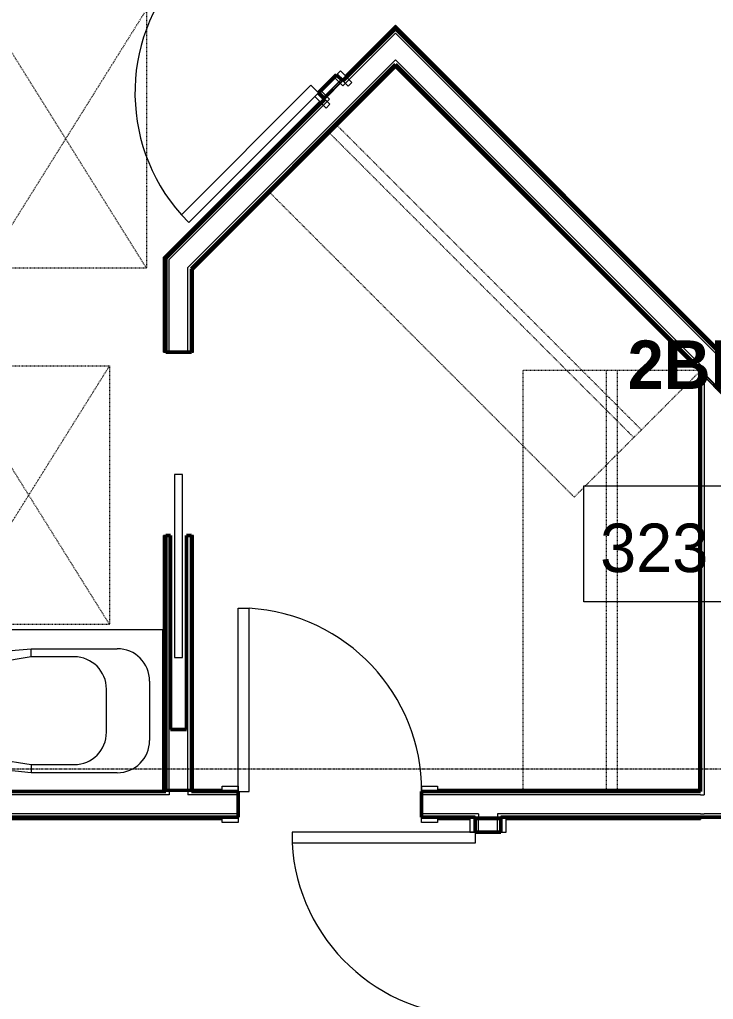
# Model space of a CAD drawing. Header units: inches. Extents: x -4235 to -464, y 9767 to 12347.
# Drawn here: x -2478.7 to -2349.9, y 10124.4 to 10306.2 of the extents above; entities that cross this region are included whole.
import ezdxf

# ---------------------------------------------------------------- set-up
doc = ezdxf.new("R2010")
doc.units = ezdxf.units.IN
doc.header["$MEASUREMENT"] = 0
doc.linetypes.add('Dash', pattern=[0.25, 0.125, -0.125])
doc.linetypes.add('Grid Line 1_2_', pattern=[0.875, 0.5, -0.125, 0.125, -0.125])
for name, color, linetype, lineweight in [('0-1', 170, 'Continuous', 5), ('0-2', 10, 'Continuous', 9), ('A-AREA-IDEN', 2, 'Continuous', 9), ('A-DOOR-1', 7, 'Continuous', 9), ('A-DOOR-2', 130, 'Continuous', 20), ('A-DOOR-FRAM-1', 130, 'Continuous', 20), ('A-GENM-HDLN-1', 7, 'Dash', 9), ('A-WALL-1', 250, 'Continuous', 50), ('A-WALL-2', 50, 'Continuous', 13), ('A-WALL-3', 10, 'Continuous', 9), ('A-WALL-4', 254, 'Continuous', 9), ('A-WALL-5', 7, 'Continuous', 9), ('P-SANR-FIXT-1', 7, 'Continuous', 9), ('P-SANR-FIXT-2', 254, 'Continuous', 9), ('P-SANR-FIXT-3', 10, 'Continuous', 9), ('Q-CASE-HDLN-1', 7, 'Dash', 9), ('S-GRID-1', 1, 'Grid Line 1_2_', 9)]:
    doc.layers.add(name, color=color, linetype=linetype, lineweight=lineweight)
doc.styles.add('Century Gothic', font='ufonts.com_century-gothic.ttf', dxfattribs={"height": 9})
doc.styles.add('Century Gothic_B', font='GOTHICB.TTF', dxfattribs={"height": 9})

# ---------------------------------------------------------------- blocks, each defined once
blk = doc.blocks.new('Basic Wall _ INT - W4BØF - _5_8 GYP - 2X4 WOOD_BATT_ - 5_8 GYP_ - ___-2686697-BACKGROUND - 3RD FLOOR')
at = {"layer": 'A-WALL-3'}
for p, q in [((-2408.95, 10297.83), (-2408.95, 10297.87)), ((-2408.95, 10297.58), (-2408.95, 10297.67)), ((-2408.95, 10297.37), (-2408.95, 10297.58)), ((-2408.95, 10297.28), (-2408.95, 10297.37)), ((-2446.82, 10259.99), (-2446.8, 10259.98)), ((-2446.68, 10259.93), (-2446.62, 10259.91)), ((-2446.62, 10259.91), (-2446.47, 10259.85)), ((-2446.47, 10259.85), (-2446.41, 10259.82))]:
    blk.add_line(p, q, dxfattribs=at)
at = {"layer": 'A-WALL-4'}
for p, q in [((-2408.95, 10297.87), (-2446.82, 10259.99)), ((-2446.47, 10259.85), (-2408.95, 10297.37))]:
    blk.add_line(p, q, dxfattribs=at)
at = {"layer": 'A-WALL-5'}
for p, q in [((-2446.7, 10259.94), (-2408.95, 10297.69)), ((-2446.41, 10259.82), (-2408.95, 10297.28))]:
    blk.add_line(p, q, dxfattribs=at)
at = {"layer": 'A-WALL-5', "flags": 128}
for points in [[(-2408.95, 10297.81), (-2408.95, 10297.78), (-2408.95, 10297.75), (-2408.95, 10297.72), (-2408.95, 10297.71), (-2408.95, 10297.69), (-2408.95, 10297.69)], [(-2408.95, 10297.69), (-2408.95, 10297.66), (-2408.95, 10297.58), (-2408.95, 10297.45), (-2408.95, 10297.28)], [(-2446.7, 10259.94), (-2446.7, 10259.94), (-2446.71, 10259.94), (-2446.72, 10259.95), (-2446.74, 10259.96), (-2446.76, 10259.96), (-2446.78, 10259.97)], [(-2446.41, 10259.82), (-2446.53, 10259.87), (-2446.62, 10259.91), (-2446.68, 10259.93), (-2446.7, 10259.94)]]:
    blk.add_lwpolyline(points, dxfattribs=at)
blk = doc.blocks.new('Basic Wall _ INT - W4BØF - _5_8 GYP - 2X4 WOOD_BATT_ - 5_8 GYP_ - ___-2686698-BACKGROUND - 3RD FLOOR')
at = {"layer": 'A-WALL-3'}
for p, q in [((-2408.95, 10305.08), (-2408.95, 10305.17)), ((-2408.95, 10304.88), (-2408.95, 10305.08)), ((-2408.95, 10304.78), (-2408.95, 10304.87)), ((-2408.95, 10304.59), (-2408.95, 10304.62)), ((-2422.31, 10291.72), (-2418.95, 10295.07)), ((-2418.71, 10294.83), (-2422.07, 10291.47)), ((-2451.99, 10262.13), (-2451.92, 10262.1)), ((-2451.92, 10262.1), (-2451.78, 10262.04)), ((-2451.78, 10262.04), (-2451.71, 10262.02)), ((-2451.6, 10261.97), (-2451.57, 10261.96))]:
    blk.add_line(p, q, dxfattribs=at)
at = {"layer": 'A-WALL-4'}
for p, q in [((-2418.25, 10295.78), (-2408.95, 10305.08)), ((-2408.95, 10304.59), (-2418, 10295.53)), ((-2422.36, 10291.76), (-2419, 10295.12)), ((-2418.83, 10294.88), (-2422.12, 10291.59)), ((-2451.92, 10262.1), (-2423.02, 10291.01)), ((-2422.77, 10290.76), (-2451.57, 10261.96))]:
    blk.add_line(p, q, dxfattribs=at)
at = {"layer": 'A-WALL-5'}
for p, q in [((-2418.29, 10295.83), (-2408.95, 10305.17)), ((-2408.95, 10304.76), (-2418.09, 10295.62)), ((-2451.99, 10262.13), (-2423.06, 10291.05)), ((-2422.86, 10290.85), (-2451.7, 10262.01))]:
    blk.add_line(p, q, dxfattribs=at)
at = {"layer": 'A-WALL-5', "flags": 128}
for points in [[(-2408.95, 10305.17), (-2408.95, 10305), (-2408.95, 10304.87), (-2408.95, 10304.79), (-2408.95, 10304.76)], [(-2408.95, 10304.76), (-2408.95, 10304.76), (-2408.95, 10304.75), (-2408.95, 10304.73), (-2408.95, 10304.7), (-2408.95, 10304.68), (-2408.95, 10304.65)], [(-2451.7, 10262.01), (-2451.72, 10262.02), (-2451.78, 10262.04), (-2451.87, 10262.08), (-2451.99, 10262.13)], [(-2451.62, 10261.98), (-2451.64, 10261.99), (-2451.66, 10261.99), (-2451.67, 10262), (-2451.69, 10262.01), (-2451.7, 10262.01), (-2451.7, 10262.01)]]:
    blk.add_lwpolyline(points, dxfattribs=at)
blk = doc.blocks.new('Basic Wall _ INT - W4BØF - _5_8 GYP - 2X4 WOOD_BATT_ - 5_8 GYP_ - ___-2686699-BACKGROUND - 3RD FLOOR')
at = {"layer": 'A-WALL-3'}
for p, q in [((-2451.92, 10262.1), (-2451.99, 10262.13)), ((-2451.78, 10262.04), (-2451.92, 10262.1)), ((-2451.71, 10262.02), (-2451.78, 10262.04)), ((-2451.57, 10261.96), (-2451.6, 10261.97))]:
    blk.add_line(p, q, dxfattribs=at)
at = {"layer": 'A-WALL-4'}
for p, q in [((-2451.92, 10244.52), (-2451.92, 10262.1)), ((-2451.57, 10261.96), (-2451.57, 10244.52)), ((-2451.99, 10244.52), (-2451.92, 10244.52)), ((-2451.92, 10244.52), (-2451.78, 10244.52)), ((-2451.78, 10244.52), (-2451.71, 10244.52)), ((-2451.6, 10244.52), (-2451.57, 10244.52)), ((-2451.92, 10210.52), (-2451.99, 10210.52)), ((-2451.78, 10210.52), (-2451.92, 10210.52)), ((-2451.92, 10193), (-2451.92, 10210.52)), ((-2451.71, 10210.52), (-2451.78, 10210.52)), ((-2451.57, 10210.52), (-2451.6, 10210.52)), ((-2451.57, 10210.52), (-2451.57, 10193))]:
    blk.add_line(p, q, dxfattribs=at)
at = {"layer": 'A-WALL-5'}
for p, q in [((-2451.99, 10244.52), (-2451.99, 10262.13)), ((-2451.7, 10262.01), (-2451.7, 10244.52)), ((-2451.7, 10244.52), (-2451.99, 10244.52)), ((-2451.62, 10244.52), (-2451.7, 10244.52)), ((-2451.57, 10244.52), (-2451.62, 10244.52)), ((-2451.99, 10210.52), (-2451.7, 10210.52)), ((-2451.99, 10193), (-2451.99, 10210.52)), ((-2451.7, 10210.52), (-2451.7, 10193)), ((-2451.7, 10210.52), (-2451.62, 10210.52)), ((-2451.62, 10210.52), (-2451.57, 10210.52))]:
    blk.add_line(p, q, dxfattribs=at)
at = {"layer": 'A-WALL-5', "flags": 128}
for points in [[(-2451.99, 10262.13), (-2451.87, 10262.08), (-2451.78, 10262.04), (-2451.72, 10262.02), (-2451.7, 10262.01)], [(-2451.7, 10262.01), (-2451.7, 10262.01), (-2451.69, 10262.01), (-2451.67, 10262), (-2451.66, 10261.99), (-2451.64, 10261.99), (-2451.62, 10261.98)]]:
    blk.add_lwpolyline(points, dxfattribs=at)
blk = doc.blocks.new('Basic Wall _ INT - W4BØF - _5_8 GYP - 2X4 WOOD_BATT_ - 5_8 GYP_ - ___-2686700-BACKGROUND - 3RD FLOOR')
at = {"layer": 'A-WALL-3'}
for p, q in [((-2446.8, 10259.98), (-2446.82, 10259.99)), ((-2446.62, 10259.91), (-2446.68, 10259.93)), ((-2446.47, 10259.85), (-2446.62, 10259.91)), ((-2446.41, 10259.82), (-2446.47, 10259.85)), ((-2446.82, 10163), (-2446.8, 10163)), ((-2446.72, 10163), (-2446.76, 10163)), ((-2446.7, 10163), (-2446.72, 10163)), ((-2446.62, 10163), (-2446.7, 10163)), ((-2446.7, 10163), (-2446.7, 10163)), ((-2446.68, 10163), (-2446.62, 10163)), ((-2446.62, 10163), (-2446.47, 10163)), ((-2446.41, 10163), (-2446.62, 10163)), ((-2446.47, 10163.31), (-2446.47, 10163.42)), ((-2446.47, 10163.22), (-2446.47, 10163.3)), ((-2446.47, 10163.16), (-2446.47, 10163.21)), ((-2446.47, 10163), (-2446.41, 10163))]:
    blk.add_line(p, q, dxfattribs=at)
at = {"layer": 'A-WALL-4'}
for p, q in [((-2446.82, 10259.99), (-2446.82, 10244.52)), ((-2446.47, 10244.52), (-2446.47, 10259.85)), ((-2446.82, 10244.52), (-2446.8, 10244.52)), ((-2446.68, 10244.52), (-2446.62, 10244.52)), ((-2446.62, 10244.52), (-2446.47, 10244.52)), ((-2446.47, 10244.52), (-2446.41, 10244.52)), ((-2446.8, 10210.52), (-2446.82, 10210.52)), ((-2446.82, 10210.52), (-2446.82, 10163)), ((-2446.62, 10210.52), (-2446.68, 10210.52)), ((-2446.47, 10210.52), (-2446.62, 10210.52)), ((-2446.41, 10210.52), (-2446.47, 10210.52)), ((-2446.47, 10163.42), (-2446.47, 10210.52)), ((-2446.78, 10163), (-2446.82, 10163)), ((-2446.76, 10163), (-2446.78, 10163)), ((-2446.41, 10163.31), (-2446.41, 10163.42)), ((-2446.41, 10163.22), (-2446.41, 10163.3)), ((-2446.41, 10163.16), (-2446.41, 10163.21))]:
    blk.add_line(p, q, dxfattribs=at)
at = {"layer": 'A-WALL-5'}
for p, q in [((-2446.7, 10244.52), (-2446.7, 10259.94)), ((-2446.41, 10244.52), (-2446.41, 10259.82)), ((-2446.78, 10244.52), (-2446.82, 10244.52)), ((-2446.7, 10244.52), (-2446.78, 10244.52)), ((-2446.41, 10244.52), (-2446.7, 10244.52)), ((-2446.82, 10210.52), (-2446.78, 10210.52)), ((-2446.78, 10210.52), (-2446.7, 10210.52)), ((-2446.7, 10163), (-2446.7, 10210.52)), ((-2446.7, 10210.52), (-2446.41, 10210.52)), ((-2446.41, 10163.42), (-2446.41, 10210.52))]:
    blk.add_line(p, q, dxfattribs=at)
at = {"layer": 'A-WALL-5', "flags": 128}
for points in [[(-2446.78, 10259.97), (-2446.76, 10259.96), (-2446.74, 10259.96), (-2446.72, 10259.95), (-2446.71, 10259.94), (-2446.7, 10259.94), (-2446.7, 10259.94)], [(-2446.7, 10259.94), (-2446.68, 10259.93), (-2446.62, 10259.91), (-2446.53, 10259.87), (-2446.41, 10259.82)]]:
    blk.add_lwpolyline(points, dxfattribs=at)
blk = doc.blocks.new('POCKET - FLUSH - 2-10 x 6-8-2882529-BACKGROUND - 3RD FLOOR')
at = {"layer": 'A-DOOR-2'}
for p, q in [((-39.67, 0.75), (-39.67, -0.75)), ((-5.67, 0.75), (-39.67, 0.75)), ((-5.67, -0.75), (-5.67, 0.75)), ((-39.67, -0.75), (-5.67, -0.75))]:
    blk.add_line(p, q, dxfattribs=at)
blk = doc.blocks.new('ADA Clearances - 30_x48_-1721104-BACKGROUND - 3RD FLOOR')
at = {"layer": 'A-GENM-HDLN-1'}
for p, q in [((15, 24), (-15, -24)), ((-15, 24), (15, -24)), ((-15, -24), (-15, 24)), ((-15, 24), (15, 24)), ((15, 24), (15, -24)), ((15, -24), (-15, -24))]:
    blk.add_line(p, q, dxfattribs=at)
blk = doc.blocks.new('Basic Wall _ INT - W4BØF - _5_8 GYP - 2X4 WOOD_BATT_ - 5_8 GYP_ - ___-2686701-BACKGROUND - 3RD FLOOR')
at = {"layer": 'A-WALL-3'}
for p, q in [((-2408.95, 10297.87), (-2408.95, 10297.83)), ((-2408.95, 10297.67), (-2408.95, 10297.58)), ((-2408.95, 10297.58), (-2408.95, 10297.37)), ((-2408.95, 10297.37), (-2408.95, 10297.28)), ((-2352.59, 10241.02), (-2352.71, 10241.14)), ((-2352.5, 10240.92), (-2352.59, 10241.02)), ((-2352.44, 10240.87), (-2352.5, 10240.92)), ((-2352.3, 10241.22), (-2347.55, 10236.47)), ((-2351.68, 10240.1), (-2352.3, 10240.72)), ((-2348.17, 10236.6), (-2351.65, 10240.07)), ((-2347.55, 10235.97), (-2348.17, 10236.59)), ((-2347.35, 10235.77), (-2347.4, 10235.83)), ((-2347.25, 10235.68), (-2347.35, 10235.77)), ((-2347.14, 10235.56), (-2347.25, 10235.68)), ((-2334.97, 10223.89), (-2332.85, 10221.77))]:
    blk.add_line(p, q, dxfattribs=at)
at = {"layer": 'A-WALL-4'}
for p, q in [((-2408.95, 10297.87), (-2352.3, 10241.22)), ((-2352.71, 10241.14), (-2408.95, 10297.37)), ((-2352.59, 10240.93), (-2352.71, 10241.05)), ((-2352.5, 10240.84), (-2352.59, 10240.93)), ((-2352.44, 10240.78), (-2352.5, 10240.84)), ((-2352.3, 10241.04), (-2351.68, 10240.42)), ((-2351.68, 10240.01), (-2352.3, 10240.63)), ((-2351.67, 10240.41), (-2348.17, 10236.92)), ((-2348.17, 10236.51), (-2351.64, 10239.98)), ((-2348.17, 10236.92), (-2347.55, 10236.29)), ((-2347.55, 10235.88), (-2348.17, 10236.5)), ((-2347.55, 10236.47), (-2334.97, 10223.89)), ((-2347.35, 10235.68), (-2347.4, 10235.74)), ((-2347.25, 10235.59), (-2347.35, 10235.68)), ((-2347.14, 10235.47), (-2347.25, 10235.59)), ((-2335.21, 10223.64), (-2347.14, 10235.56))]:
    blk.add_line(p, q, dxfattribs=at)
at = {"layer": 'A-WALL-5'}
for p, q in [((-2408.95, 10297.69), (-2352.3, 10241.04)), ((-2352.71, 10241.05), (-2408.95, 10297.28)), ((-2347.55, 10236.29), (-2335.05, 10223.8)), ((-2335.26, 10223.59), (-2347.14, 10235.47))]:
    blk.add_line(p, q, dxfattribs=at)
at = {"layer": 'A-WALL-5', "flags": 128}
for points in [[(-2408.95, 10297.69), (-2408.95, 10297.69), (-2408.95, 10297.71), (-2408.95, 10297.72), (-2408.95, 10297.75), (-2408.95, 10297.78), (-2408.95, 10297.81)], [(-2408.95, 10297.28), (-2408.95, 10297.45), (-2408.95, 10297.58), (-2408.95, 10297.66), (-2408.95, 10297.69)]]:
    blk.add_lwpolyline(points, dxfattribs=at)
blk = doc.blocks.new('Basic Wall _ INT - W4BØF - _5_8 GYP - 2X4 WOOD_BATT_ - 5_8 GYP_ - ___-2686702-BACKGROUND - 3RD FLOOR')
at = {"layer": 'A-WALL-3'}
for p, q in [((-2408.95, 10305.17), (-2408.95, 10305.08)), ((-2408.95, 10305.08), (-2408.95, 10304.88)), ((-2408.95, 10304.87), (-2408.95, 10304.78)), ((-2408.95, 10304.62), (-2408.95, 10304.59)), ((-2331.61, 10227.25), (-2329.49, 10225.12)), ((-2295.55, 10191.18), (-2293.42, 10189.06)), ((-2292.32, 10187.96), (-2292.3, 10187.97)), ((-2292.18, 10188.02), (-2292.12, 10188.05)), ((-2292.12, 10188.05), (-2291.97, 10188.11)), ((-2291.97, 10188.11), (-2291.91, 10188.13))]:
    blk.add_line(p, q, dxfattribs=at)
at = {"layer": 'A-WALL-4'}
for p, q in [((-2331.36, 10227.49), (-2408.95, 10305.08)), ((-2408.95, 10304.59), (-2331.61, 10227.25)), ((-2293.42, 10189.06), (-2292.32, 10187.96)), ((-2291.97, 10188.11), (-2293.18, 10189.31))]:
    blk.add_line(p, q, dxfattribs=at)
at = {"layer": 'A-WALL-5'}
for p, q in [((-2331.32, 10227.54), (-2408.95, 10305.17)), ((-2331.52, 10227.33), (-2408.95, 10304.76)), ((-2292.2, 10188.01), (-2293.34, 10189.15)), ((-2291.91, 10188.13), (-2293.13, 10189.35))]:
    blk.add_line(p, q, dxfattribs=at)
at = {"layer": 'A-WALL-5', "flags": 128}
for points in [[(-2408.95, 10304.76), (-2408.95, 10304.79), (-2408.95, 10304.87), (-2408.95, 10305), (-2408.95, 10305.17)], [(-2408.95, 10304.65), (-2408.95, 10304.68), (-2408.95, 10304.7), (-2408.95, 10304.73), (-2408.95, 10304.75), (-2408.95, 10304.76), (-2408.95, 10304.76)], [(-2292.2, 10188.01), (-2292.2, 10188.01), (-2292.21, 10188.01), (-2292.22, 10188), (-2292.24, 10188), (-2292.26, 10187.99), (-2292.28, 10187.98)], [(-2291.91, 10188.13), (-2292.03, 10188.08), (-2292.12, 10188.05), (-2292.18, 10188.02), (-2292.2, 10188.01)]]:
    blk.add_lwpolyline(points, dxfattribs=at)
blk = doc.blocks.new('OD_CW_Closet - OD_CW_Closet-2068594-BACKGROUND - 3RD FLOOR')
at = {"layer": 'Q-CASE-HDLN-1'}
for p, q in [((80.94, 24), (0.74, 24)), ((0.74, 24), (0.74, -9.27)), ((80.94, -9.27), (80.94, 24)), ((0.74, 8.37), (80.94, 8.37)), ((0.74, 6.37), (80.94, 6.37)), ((0.74, -9.27), (80.94, -9.27))]:
    blk.add_line(p, q, dxfattribs=at)
blk = doc.blocks.new('OD_CW_Closet - OD_CW_Closet-3115502-BACKGROUND - 3RD FLOOR')
at = {"layer": 'Q-CASE-HDLN-1'}
for p, q in [((78.86, 24), (0.74, 24)), ((0.74, 24), (0.74, -9)), ((78.86, -9), (78.86, 24)), ((0.74, 8.5), (78.86, 8.5)), ((0.74, 6.5), (78.86, 6.5)), ((0.74, -9), (78.86, -9))]:
    blk.add_line(p, q, dxfattribs=at)
blk = doc.blocks.new('Basic Wall _ INT - W4BØF - _5_8 GYP - 2X4 WOOD_BATT_ - 5_8 GYP_ - ___-2686703-BACKGROUND - 3RD FLOOR')
at = {"layer": 'A-WALL-3'}
for p, q in [((-2352.65, 10241.22), (-2352.71, 10241.22)), ((-2352.65, 10241.22), (-2352.65, 10241.15)), ((-2352.65, 10241.11), (-2352.65, 10240.99)), ((-2352.52, 10241.22), (-2352.58, 10241.22)), ((-2352.3, 10241.22), (-2352.32, 10241.22)), ((-2352.71, 10163.42), (-2352.65, 10163.36)), ((-2352.65, 10163.36), (-2352.5, 10163.21)), ((-2352.5, 10163.21), (-2352.44, 10163.15)), ((-2352.32, 10163.03), (-2352.3, 10163))]:
    blk.add_line(p, q, dxfattribs=at)
at = {"layer": 'A-WALL-4'}
for p, q in [((-2352.71, 10241.22), (-2352.62, 10241.22)), ((-2352.71, 10241.17), (-2352.71, 10241.05)), ((-2352.65, 10240.99), (-2352.65, 10163.36)), ((-2352.58, 10241.22), (-2352.52, 10241.22)), ((-2352.44, 10241.22), (-2352.42, 10241.22)), ((-2352.42, 10241.22), (-2352.41, 10241.22)), ((-2352.41, 10241.22), (-2352.36, 10241.22)), ((-2352.3, 10163), (-2352.3, 10241.22))]:
    blk.add_line(p, q, dxfattribs=at)
at = {"layer": 'A-WALL-5'}
for p, q in [((-2352.71, 10241.05), (-2352.71, 10163.42)), ((-2352.42, 10241.22), (-2352.42, 10163.13)), ((-2352.36, 10241.22), (-2352.34, 10241.22)), ((-2352.34, 10241.22), (-2352.3, 10241.22)), ((-2352.3, 10163), (-2352.34, 10163.05))]:
    blk.add_line(p, q, dxfattribs=at)
at = {"layer": 'A-WALL-5', "flags": 128}
for points in [[(-2352.42, 10163.13), (-2352.44, 10163.15), (-2352.5, 10163.21), (-2352.59, 10163.3), (-2352.71, 10163.42)], [(-2352.34, 10163.05), (-2352.36, 10163.07), (-2352.38, 10163.09), (-2352.4, 10163.11), (-2352.41, 10163.12), (-2352.42, 10163.13), (-2352.42, 10163.13)]]:
    blk.add_lwpolyline(points, dxfattribs=at)
blk = doc.blocks.new('SWING - SINGLE - FLUSH - 2-10 x 6-8 - PRIVACY-3199405-BACKGROUND - 3RD FLOOR')
at = {"layer": 'A-DOOR-1'}
blk.add_arc((17, -2.37), 34.07, 180, 266.6343, dxfattribs=at)
at = {"layer": 'A-DOOR-2'}
for p, q in [((15, -2.37), (15, -36.38)), ((17, -2.37), (15, -2.37)), ((17, -2.37), (17, -36.38)), ((17, -36.38), (15, -36.38))]:
    blk.add_line(p, q, dxfattribs=at)
at = {"layer": 'A-DOOR-FRAM-1'}
for p, q in [((-20, 2.38), (-20, 3.38)), ((-20, 3.38), (-17, 3.38)), ((-17, 2.38), (-20, 2.38)), ((-17, 3.38), (-17, 2.38)), ((17, 2.38), (17, 3.38)), ((17, 3.38), (20, 3.38)), ((20, 2.38), (17, 2.38)), ((20, 3.38), (20, 2.38)), ((-20, -2.37), (-17, -2.37)), ((-20, -3.37), (-20, -2.37)), ((-17, -3.37), (-20, -3.37)), ((-17, -2.37), (-17, -3.37)), ((17, -2.37), (20, -2.37)), ((17, -3.37), (17, -2.37)), ((20, -3.37), (17, -3.37)), ((20, -2.37), (20, -3.37))]:
    blk.add_line(p, q, dxfattribs=at)
blk = doc.blocks.new('SWING - SINGLE - FLUSH - 2-8 x 6-8 - PASSAGE-3199418-BACKGROUND - 3RD FLOOR')
at = {"layer": 'A-DOOR-1'}
blk.add_arc((16, -2.37), 32.07, 180, 266.4241, dxfattribs=at)
at = {"layer": 'A-DOOR-2'}
for p, q in [((14, -2.37), (14, -34.38)), ((16, -2.37), (14, -2.37)), ((16, -2.37), (16, -34.38)), ((16, -34.38), (14, -34.38))]:
    blk.add_line(p, q, dxfattribs=at)
at = {"layer": 'A-DOOR-FRAM-1'}
for p, q in [((-19, 2.38), (-19, 3.38)), ((-19, 3.38), (-16, 3.38)), ((-16, 2.38), (-19, 2.38)), ((-16, 3.38), (-16, 2.38)), ((16, 2.38), (16, 3.38)), ((16, 3.38), (19, 3.38)), ((19, 2.38), (16, 2.38)), ((19, 3.38), (19, 2.38)), ((-19, -2.37), (-16, -2.37)), ((-19, -3.37), (-19, -2.37)), ((-16, -3.37), (-19, -3.37)), ((-16, -2.37), (-16, -3.37)), ((16, -2.37), (19, -2.37)), ((16, -3.37), (16, -2.37)), ((19, -3.37), (16, -3.37)), ((19, -2.37), (19, -3.37))]:
    blk.add_line(p, q, dxfattribs=at)
blk = doc.blocks.new('SWING - SINGLE - FLUSH - 2-10 x 6-8 - PRIVACY-3199407-BACKGROUND - 3RD FLOOR')
at = {"layer": 'A-DOOR-1'}
blk.add_arc((17, 2.37), 34.07, 93.3657, 180, dxfattribs=at)
at = {"layer": 'A-DOOR-2'}
for p, q in [((15, 2.37), (15, 36.38)), ((17, 36.38), (15, 36.38)), ((17, 2.37), (17, 36.38)), ((17, 2.37), (15, 2.37))]:
    blk.add_line(p, q, dxfattribs=at)
at = {"layer": 'A-DOOR-FRAM-1'}
for p, q in [((-17, 3.37), (-20, 3.37)), ((-20, 3.37), (-20, 2.37)), ((-20, 2.37), (-17, 2.37)), ((-17, 2.37), (-17, 3.37)), ((20, 3.37), (17, 3.37)), ((17, 3.37), (17, 2.37)), ((17, 2.37), (20, 2.37)), ((20, 2.37), (20, 3.37)), ((-17, -2.38), (-20, -2.38)), ((-20, -2.38), (-20, -3.38)), ((-20, -3.38), (-17, -3.38)), ((-17, -3.38), (-17, -2.38)), ((20, -2.38), (17, -2.38)), ((17, -2.38), (17, -3.38)), ((17, -3.38), (20, -3.38)), ((20, -3.38), (20, -2.38))]:
    blk.add_line(p, q, dxfattribs=at)
blk = doc.blocks.new('Basic Wall _ INT - W4BØF - _5_8 GYP - 2X4 WOOD_BATT_ - 5_8 GYP_ - ___-2694693-BACKGROUND - 3RD FLOOR')
at = {"layer": 'A-WALL-3'}
for p, q in [((-2508.87, 10158.25), (-2508.87, 10158.23)), ((-2508.87, 10158.11), (-2508.87, 10158.05)), ((-2508.87, 10158.05), (-2508.87, 10157.9)), ((-2508.87, 10157.9), (-2508.87, 10157.84)), ((-2438.12, 10158.25), (-2441.12, 10158.25)), ((-2401.12, 10158.25), (-2404.12, 10158.25)), ((-2389.37, 10158.25), (-2394.12, 10158.25)), ((-2394.12, 10157.9), (-2393.1, 10157.9)), ((-2393.06, 10157.9), (-2389.37, 10157.9))]:
    blk.add_line(p, q, dxfattribs=at)
at = {"layer": 'A-WALL-4'}
for p, q in [((-2441.12, 10158.25), (-2508.87, 10158.25)), ((-2508.87, 10157.9), (-2441.12, 10157.9)), ((-2395.12, 10158.25), (-2401.12, 10158.25)), ((-2401.12, 10157.9), (-2395.12, 10157.9)), ((-2394.12, 10157.84), (-2389.37, 10157.84)), ((-2394.1, 10158.13), (-2389.4, 10158.13)), ((-2352.3, 10158.25), (-2388.37, 10158.25)), ((-2388.37, 10157.9), (-2352.3, 10157.9)), ((-2352.3, 10158.23), (-2352.3, 10158.25)), ((-2352.3, 10158.05), (-2352.3, 10158.11)), ((-2352.3, 10157.9), (-2352.3, 10158.05)), ((-2352.3, 10157.84), (-2352.3, 10157.9))]:
    blk.add_line(p, q, dxfattribs=at)
at = {"layer": 'A-WALL-5'}
for p, q in [((-2508.87, 10158.21), (-2508.87, 10158.25)), ((-2508.87, 10158.13), (-2508.87, 10158.21)), ((-2508.87, 10158.13), (-2441.12, 10158.13)), ((-2508.87, 10157.84), (-2508.87, 10158.13)), ((-2508.87, 10157.84), (-2441.12, 10157.84)), ((-2401.12, 10158.13), (-2395.12, 10158.13)), ((-2401.12, 10157.84), (-2395.12, 10157.84)), ((-2388.37, 10158.13), (-2352.3, 10158.13)), ((-2388.37, 10157.84), (-2352.3, 10157.84)), ((-2352.3, 10158.25), (-2352.3, 10158.21)), ((-2352.3, 10158.21), (-2352.3, 10158.13)), ((-2352.3, 10158.13), (-2352.3, 10157.84))]:
    blk.add_line(p, q, dxfattribs=at)
blk = doc.blocks.new('Basic Wall _ INT - W4BØF - _5_8 GYP - 2X4 WOOD_BATT_ - 5_8 GYP_ - ___-2694694-BACKGROUND - 3RD FLOOR')
at = {"layer": 'A-WALL-3'}
for p, q in [((-2451.57, 10163.36), (-2450.95, 10163.36)), ((-2446.82, 10163), (-2451.57, 10163)), ((-2450.94, 10163.36), (-2447.46, 10163.36)), ((-2447.45, 10163.36), (-2446.83, 10163.36)), ((-2446.68, 10163.36), (-2446.62, 10163.36)), ((-2446.62, 10163.36), (-2446.53, 10163.36)), ((-2446.53, 10163.36), (-2446.41, 10163.36)), ((-2438.12, 10163), (-2441.12, 10163)), ((-2401.12, 10163), (-2404.12, 10163)), ((-2352.65, 10163.36), (-2352.71, 10163.42)), ((-2352.5, 10163.21), (-2352.65, 10163.36)), ((-2352.44, 10163.15), (-2352.5, 10163.21)), ((-2352.3, 10163), (-2352.32, 10163.03))]:
    blk.add_line(p, q, dxfattribs=at)
at = {"layer": 'A-WALL-4'}
for p, q in [((-2451.57, 10163.42), (-2450.95, 10163.42)), ((-2450.95, 10163.13), (-2451.57, 10163.13)), ((-2447.48, 10163.13), (-2450.95, 10163.13)), ((-2450.94, 10163.42), (-2447.46, 10163.42)), ((-2447.45, 10163.42), (-2446.83, 10163.42)), ((-2446.83, 10163.13), (-2447.45, 10163.13)), ((-2441.12, 10163), (-2446.82, 10163)), ((-2446.68, 10163.42), (-2446.62, 10163.42)), ((-2446.62, 10163.42), (-2446.53, 10163.42)), ((-2446.53, 10163.42), (-2446.41, 10163.42)), ((-2446.41, 10163.36), (-2441.12, 10163.36)), ((-2401.12, 10163.36), (-2352.65, 10163.36)), ((-2352.3, 10163), (-2401.12, 10163))]:
    blk.add_line(p, q, dxfattribs=at)
at = {"layer": 'A-WALL-5'}
for p, q in [((-2441.12, 10163.13), (-2446.83, 10163.13)), ((-2446.41, 10163.42), (-2441.12, 10163.42)), ((-2401.12, 10163.42), (-2352.71, 10163.42)), ((-2352.42, 10163.13), (-2401.12, 10163.13)), ((-2352.34, 10163.05), (-2352.3, 10163))]:
    blk.add_line(p, q, dxfattribs=at)
at = {"layer": 'A-WALL-5', "flags": 128}
for points in [[(-2352.71, 10163.42), (-2352.59, 10163.3), (-2352.5, 10163.21), (-2352.44, 10163.15), (-2352.42, 10163.13)], [(-2352.42, 10163.13), (-2352.42, 10163.13), (-2352.41, 10163.12), (-2352.4, 10163.11), (-2352.38, 10163.09), (-2352.36, 10163.07), (-2352.34, 10163.05)]]:
    blk.add_lwpolyline(points, dxfattribs=at)
blk = doc.blocks.new('SWING - SINGLE - FLUSH - 2-10 x 6-8 - PASSAGE-3199423-BACKGROUND - 3RD FLOOR')
at = {"layer": 'A-DOOR-1'}
blk.add_arc((17, -2.37), 34.07, 180, 266.6343, dxfattribs=at)
at = {"layer": 'A-DOOR-2'}
for p, q in [((15, -2.37), (15, -36.38)), ((17, -2.37), (15, -2.37)), ((17, -2.37), (17, -36.38)), ((17, -36.38), (15, -36.38))]:
    blk.add_line(p, q, dxfattribs=at)
at = {"layer": 'A-DOOR-FRAM-1'}
for p, q in [((-20, 2.38), (-20, 3.38)), ((-20, 3.38), (-17, 3.38)), ((-17, 2.38), (-20, 2.38)), ((-17, 3.38), (-17, 2.38)), ((17, 2.38), (17, 3.38)), ((17, 3.38), (20, 3.38)), ((20, 2.38), (17, 2.38)), ((20, 3.38), (20, 2.38)), ((-20, -2.37), (-17, -2.37)), ((-20, -3.37), (-20, -2.37)), ((-17, -3.37), (-20, -3.37)), ((-17, -2.37), (-17, -3.37)), ((17, -2.37), (20, -2.37)), ((17, -3.37), (17, -2.37)), ((20, -3.37), (17, -3.37)), ((20, -2.37), (20, -3.37))]:
    blk.add_line(p, q, dxfattribs=at)
blk = doc.blocks.new('Basic Wall _ INT - W4BØF - _5_8 GYP - 2X4 WOOD_BATT_ - 5_8 GYP_ - ___-2694704-BACKGROUND - 3RD FLOOR')
at = {"layer": 'A-WALL-3'}
for p, q in [((-2435.26, 10414.78), (-2435.28, 10414.77)), ((-2433.3, 10412.79), (-2435.28, 10414.77)), ((-2435.07, 10414.97), (-2435.15, 10414.9)), ((-2434.98, 10415.06), (-2435.03, 10415.02)), ((-2435.03, 10415.02), (-2432.8, 10412.79)), ((-2432.05, 10411.54), (-2433.29, 10412.78)), ((-2432.79, 10412.78), (-2431.55, 10411.54)), ((-2368.34, 10348.33), (-2368.27, 10348.26)), ((-2368.26, 10348.25), (-2368.2, 10348.19)), ((-2368.05, 10348.04), (-2367.65, 10347.64)), ((-2364.94, 10344.43), (-2368.3, 10347.79)), ((-2367.61, 10347.6), (-2364.71, 10344.7)), ((-2364.55, 10344.54), (-2364.49, 10344.48)), ((-2364.49, 10344.47), (-2364.4, 10344.39)), ((-2338.11, 10318.1), (-2338.03, 10318.02)), ((-2334.71, 10314.2), (-2338.07, 10317.56)), ((-2338.03, 10318.02), (-2337.97, 10317.95)), ((-2337.82, 10317.81), (-2337.38, 10317.37)), ((-2337.36, 10317.34), (-2334.91, 10314.89)), ((-2334.9, 10314.89), (-2334.46, 10314.45)), ((-2334.32, 10314.31), (-2334.26, 10314.24)), ((-2334.26, 10314.24), (-2334.17, 10314.16)), ((-2331.12, 10310.62), (-2333.25, 10312.74)), ((-2304.96, 10284.45), (-2307.08, 10286.57)), ((-2304.4, 10284.39), (-2304.28, 10284.27)), ((-2304.28, 10284.27), (-2304.19, 10284.18)), ((-2299.73, 10279.22), (-2304.48, 10283.97)), ((-2304.19, 10284.18), (-2304.13, 10284.12)), ((-2303.99, 10283.97), (-2303.37, 10283.36)), ((-2303.36, 10283.35), (-2299.86, 10279.85)), ((-2299.85, 10279.84), (-2299.24, 10279.22)), ((-2299.09, 10279.08), (-2299.03, 10279.02)), ((-2299.03, 10279.02), (-2298.94, 10278.93)), ((-2298.94, 10278.93), (-2298.82, 10278.81)), ((-2266.45, 10246.43), (-2266.33, 10246.32)), ((-2266.33, 10246.32), (-2266.25, 10246.23)), ((-2266.24, 10246.22), (-2266.18, 10246.17)), ((-2266.08, 10245.57), (-2266.07, 10245.6)), ((-2266.04, 10246.02), (-2265.94, 10245.93)), ((-2266.03, 10245.71), (-2266, 10245.78)), ((-2266, 10245.78), (-2265.94, 10245.93)), ((-2265.94, 10245.93), (-2265.91, 10245.99))]:
    blk.add_line(p, q, dxfattribs=at)
at = {"layer": 'A-WALL-4'}
for p, q in [((-2435.28, 10414.77), (-2435.25, 10414.8)), ((-2435.25, 10414.8), (-2435.2, 10414.85)), ((-2435.2, 10414.85), (-2435.19, 10414.85)), ((-2435.19, 10414.86), (-2435.07, 10414.98)), ((-2433.12, 10412.79), (-2435.19, 10414.86)), ((-2435.19, 10414.85), (-2435.19, 10414.86)), ((-2435.07, 10414.98), (-2434.98, 10415.06)), ((-2434.98, 10415.06), (-2432.71, 10412.79)), ((-2431.87, 10411.54), (-2433.12, 10412.78)), ((-2432.71, 10412.78), (-2431.46, 10411.54)), ((-2425.91, 10405.4), (-2432.05, 10411.54)), ((-2431.55, 10411.54), (-2425.66, 10405.65)), ((-2368.3, 10347.79), (-2371.11, 10350.6)), ((-2370.86, 10350.85), (-2368.34, 10348.33)), ((-2368.3, 10348.38), (-2368.23, 10348.3)), ((-2368.22, 10348.29), (-2368.16, 10348.23)), ((-2367.78, 10347.45), (-2368.21, 10347.88)), ((-2368.01, 10348.08), (-2365.09, 10345.17)), ((-2364.86, 10344.53), (-2367.77, 10347.44)), ((-2365.07, 10345.14), (-2364.67, 10344.75)), ((-2338.07, 10317.56), (-2364.94, 10344.43)), ((-2364.51, 10344.58), (-2364.44, 10344.52)), ((-2364.44, 10344.52), (-2364.36, 10344.44)), ((-2364.4, 10344.39), (-2338.11, 10318.1)), ((-2338.07, 10318.15), (-2337.99, 10318.06)), ((-2337.99, 10318.06), (-2337.92, 10318)), ((-2337.54, 10317.21), (-2337.98, 10317.65)), ((-2337.77, 10317.85), (-2337.34, 10317.41)), ((-2335.07, 10314.73), (-2337.53, 10317.2)), ((-2337.31, 10317.38), (-2334.86, 10314.94)), ((-2334.62, 10314.29), (-2335.06, 10314.73)), ((-2334.86, 10314.93), (-2334.42, 10314.5)), ((-2333.25, 10312.74), (-2334.71, 10314.2)), ((-2334.28, 10314.35), (-2334.21, 10314.29)), ((-2334.21, 10314.29), (-2334.13, 10314.2)), ((-2334.17, 10314.16), (-2333, 10312.98)), ((-2304.48, 10283.97), (-2304.96, 10284.45)), ((-2304.71, 10284.7), (-2304.4, 10284.39)), ((-2304.31, 10284.39), (-2304.19, 10284.27)), ((-2304.19, 10284.27), (-2304.1, 10284.18)), ((-2303.68, 10283.35), (-2304.31, 10283.97)), ((-2304.1, 10284.18), (-2304.04, 10284.12)), ((-2303.9, 10283.97), (-2303.28, 10283.36)), ((-2300.18, 10279.85), (-2303.66, 10283.33)), ((-2303.27, 10283.35), (-2299.77, 10279.85)), ((-2299.56, 10279.22), (-2300.18, 10279.85)), ((-2299.76, 10279.84), (-2299.15, 10279.22)), ((-2266.08, 10245.57), (-2299.73, 10279.22)), ((-2299, 10279.08), (-2298.95, 10279.02)), ((-2298.94, 10279.02), (-2298.85, 10278.93)), ((-2298.85, 10278.93), (-2298.73, 10278.81)), ((-2298.82, 10278.81), (-2266.45, 10246.43)), ((-2266.45, 10246.52), (-2266.33, 10246.41)), ((-2266.33, 10246.4), (-2266.24, 10246.31)), ((-2266.24, 10246.31), (-2266.18, 10246.26)), ((-2266.04, 10246.11), (-2265.91, 10245.99)), ((-2265.91, 10245.99), (-2265.96, 10245.87))]:
    blk.add_line(p, q, dxfattribs=at)
at = {"layer": 'A-WALL-4', "flags": 128}
for points in [[(-2266.03, 10245.7), (-2266.03, 10245.7), (-2266.04, 10245.69), (-2266.04, 10245.67), (-2266.05, 10245.66), (-2266.06, 10245.64)], [(-2265.96, 10245.87), (-2266, 10245.78), (-2266.02, 10245.72), (-2266.03, 10245.7)]]:
    blk.add_lwpolyline(points, dxfattribs=at)
at = {"layer": 'A-WALL-5'}
for p, q in [((-2425.82, 10405.49), (-2431.87, 10411.54)), ((-2431.46, 10411.54), (-2425.62, 10405.69)), ((-2368.21, 10347.88), (-2371.02, 10350.69)), ((-2370.81, 10350.89), (-2368.3, 10348.38)), ((-2337.98, 10317.65), (-2364.86, 10344.53)), ((-2364.36, 10344.43), (-2338.07, 10318.15)), ((-2333.16, 10312.82), (-2334.62, 10314.29)), ((-2334.13, 10314.2), (-2332.95, 10313.03)), ((-2304.31, 10283.97), (-2304.87, 10284.54)), ((-2304.67, 10284.74), (-2304.31, 10284.39)), ((-2266.04, 10245.7), (-2299.56, 10279.22)), ((-2298.73, 10278.81), (-2266.45, 10246.53)), ((-2266.06, 10245.64), (-2266.07, 10245.62))]:
    blk.add_line(p, q, dxfattribs=at)
blk = doc.blocks.new('Basic Wall _ INT - W4BØF - _5_8 GYP - 2X4 WOOD_BATT_ - 5_8 GYP_ - ___-2694703-BACKGROUND - 3RD FLOOR')
at = {"layer": 'A-WALL-3'}
for p, q in [((-2438.88, 10411.16), (-2438.93, 10411.12)), ((-2438.78, 10411.26), (-2438.84, 10411.2)), ((-2438.64, 10411.41), (-2438.65, 10411.39)), ((-2334.48, 10307.26), (-2336.6, 10309.38)), ((-2308.32, 10281.09), (-2310.44, 10283.21)), ((-2268.2, 10240.47), (-2268.14, 10240.62)), ((-2268.13, 10240.62), (-2268.11, 10240.68)), ((-2268.06, 10240.8), (-2268.05, 10240.82)), ((-2268.22, 10240.41), (-2268.2, 10240.47))]:
    blk.add_line(p, q, dxfattribs=at)
at = {"layer": 'A-WALL-4'}
for p, q in [((-2438.93, 10411.12), (-2438.72, 10411.32)), ((-2438.85, 10411.12), (-2429.51, 10401.79)), ((-2438.72, 10411.32), (-2438.68, 10411.36)), ((-2438.68, 10411.36), (-2438.67, 10411.38)), ((-2438.67, 10411.38), (-2438.64, 10411.41)), ((-2429.27, 10402.04), (-2438.6, 10411.37)), ((-2374.71, 10346.99), (-2336.85, 10309.13)), ((-2336.6, 10309.38), (-2374.47, 10347.24)), ((-2308.57, 10280.85), (-2268.2, 10240.47)), ((-2268.05, 10240.82), (-2308.32, 10281.09))]:
    blk.add_line(p, q, dxfattribs=at)
at = {"layer": 'A-WALL-5'}
for p, q in [((-2438.89, 10411.08), (-2429.56, 10401.75)), ((-2438.69, 10411.28), (-2429.35, 10401.95)), ((-2374.76, 10346.95), (-2336.9, 10309.09)), ((-2374.55, 10347.15), (-2336.69, 10309.29)), ((-2308.61, 10280.8), (-2268.22, 10240.41)), ((-2308.41, 10281.01), (-2268.1, 10240.7))]:
    blk.add_line(p, q, dxfattribs=at)
at = {"layer": 'A-WALL-5', "flags": 128}
for points in [[(-2268.1, 10240.7), (-2268.11, 10240.68), (-2268.13, 10240.62), (-2268.17, 10240.53), (-2268.22, 10240.41)], [(-2268.07, 10240.78), (-2268.08, 10240.76), (-2268.09, 10240.74), (-2268.09, 10240.72), (-2268.1, 10240.71), (-2268.1, 10240.7), (-2268.1, 10240.7)]]:
    blk.add_lwpolyline(points, dxfattribs=at)
blk = doc.blocks.new('Bath Tub - Maestro - 60_x30_-V396-BACKGROUND - 3RD FLOOR')
at = {"layer": 'P-SANR-FIXT-1'}
for p, q in [((59.63, 0), (18.63, 0)), ((35, -3.5), (51, -3.5)), ((35, -5), (35, -3.5)), ((35, -5), (9.35, -9.26)), ((43, -5), (35, -5)), ((4, -9), (0.38, -9)), ((4, -14), (4, -9)), ((5, -14), (5, -9.96)), ((57, -9.5), (57, -20.5)), ((49, -19), (49, -11)), ((4, -16), (4, -14)), ((4, -14), (10.94, -14)), ((6, -13.2), (6, -14)), ((10.94, -16), (10.94, -14)), ((4, -21), (4, -16)), ((10.94, -16), (4, -16)), ((5, -20.04), (5, -16)), ((6, -16), (6, -16.8)), ((0.38, -21), (4, -21)), ((9.35, -20.74), (35, -25)), ((35, -25), (35, -26.5)), ((35, -25), (43, -25)), ((51, -26.5), (35, -26.5))]:
    blk.add_line(p, q, dxfattribs=at)
at = {"layer": 'P-SANR-FIXT-1', "flags": 128}
for points in [[(8.63, -5.97), (11.56, -5.7), (14.49, -5.42), (17.42, -5.15), (20.35, -4.87), (23.28, -4.6), (26.21, -4.32), (29.14, -4.05), (32.07, -3.77), (35, -3.5)], [(35, -26.5), (32.07, -26.23), (29.14, -25.95), (26.21, -25.68), (23.28, -25.4), (20.35, -25.13), (17.42, -24.85), (14.49, -24.58), (11.56, -24.3), (8.63, -24.03)]]:
    blk.add_lwpolyline(points, dxfattribs=at)
at = {"layer": 'P-SANR-FIXT-1'}
for centre, radius, start, end in [((51, -9.5), 6, 0, 90), ((43, -11), 6, 360, 90), ((9, -9.96), 4, 95.3558, 180), ((2, -11), 1.5, 0, 180), ((10, -13.2), 4, 99.4223, 180), ((2, -11), 1.5, 180, 360), ((10.94, -15), 1.5, 0, 137.9289), ((10.94, -15), 1.5, 222.0711, 360), ((2, -19), 1.5, 0, 180), ((10, -16.8), 4, 180, 260.5777), ((2, -19), 1.5, 180, 360), ((43, -19), 6, 270, 0), ((9, -20.04), 4, 180, 264.6442), ((51, -20.5), 6, 270, 0)]:
    blk.add_arc(centre, radius, start, end, dxfattribs=at)
at = {"layer": 'P-SANR-FIXT-2'}
for p, q in [((60, 0), (59.63, 0)), ((0.38, -9), (0, -9)), ((0, -21), (0.38, -21))]:
    blk.add_line(p, q, dxfattribs=at)
at = {"layer": 'P-SANR-FIXT-3'}
for p, q in [((0, 0), (0, -9)), ((60, -30), (60, 0)), ((0, -9), (0, -21)), ((0, -9), (0, -21)), ((0, -21), (0, -30)), ((0, -30), (60, -30))]:
    blk.add_line(p, q, dxfattribs=at)
blk = doc.blocks.new('CTR - 1st Phase - Unit Layouts_rvt-2-BACKGROUND - 3RD FLOOR')
at = {"layer": 'A-WALL-1'}
for p, q in [((-2408.95, 10304.59), (-2418.71, 10294.83)), ((-2408.51, 10304.14), (-2408.95, 10304.59)), ((-2405.59, 10301.23), (-2408.51, 10304.14)), ((-2329.49, 10225.12), (-2405.59, 10301.23)), ((-2446.82, 10259.99), (-2408.95, 10297.87)), ((-2408.95, 10297.87), (-2352.3, 10241.22)), ((-2419.86, 10295.98), (-2423.21, 10292.62)), ((-2418.71, 10294.83), (-2419.86, 10295.98)), ((-2423.21, 10292.62), (-2422.07, 10291.47)), ((-2422.07, 10291.47), (-2451.57, 10261.96)), ((-2451.57, 10261.96), (-2451.57, 10261.08)), ((-2451.57, 10261.08), (-2451.57, 10255.24)), ((-2446.82, 10244.52), (-2446.82, 10259.99)), ((-2451.57, 10255.24), (-2451.57, 10244.52)), ((-2451.57, 10244.52), (-2446.82, 10244.52)), ((-2352.3, 10241.22), (-2352.3, 10163)), ((-2451.57, 10210.52), (-2451.57, 10163)), ((-2450.7, 10210.52), (-2451.57, 10210.52)), ((-2450.7, 10174.52), (-2450.7, 10210.52)), ((-2446.82, 10210.52), (-2447.7, 10210.52)), ((-2447.7, 10210.52), (-2447.7, 10174.52)), ((-2446.82, 10163), (-2446.82, 10210.52)), ((-2451.57, 10193), (-2451.95, 10193)), ((-2451.95, 10193), (-2451.95, 10163.38)), ((-2451.57, 10163.38), (-2451.57, 10193)), ((-2447.7, 10174.52), (-2450.7, 10174.52)), ((-2451.57, 10163), (-2508.87, 10163)), ((-2438.12, 10163), (-2446.82, 10163)), ((-2438.12, 10158.25), (-2438.12, 10163)), ((-2352.3, 10163), (-2404.12, 10163)), ((-2404.12, 10163), (-2404.12, 10158.25)), ((-2508.87, 10158.25), (-2438.12, 10158.25)), ((-2404.12, 10158.25), (-2394.12, 10158.25)), ((-2394.12, 10158.25), (-2394.12, 10155.45)), ((-2389.37, 10155.45), (-2389.37, 10158.25)), ((-2389.37, 10158.25), (-2352.3, 10158.25)), ((-2352.3, 10158.25), (-2351.67, 10158.25)), ((-2351.67, 10158.25), (-2347.55, 10158.25)), ((-2394.12, 10155.45), (-2389.37, 10155.45))]:
    blk.add_line(p, q, dxfattribs=at)
at = {"layer": 'A-WALL-2'}
for p, q in [((-2418.71, 10293.94), (-2408.95, 10303.7)), ((-2408.95, 10303.7), (-2406.47, 10301.23)), ((-2406.47, 10301.23), (-2406.03, 10300.78)), ((-2329.93, 10224.68), (-2406.03, 10300.78)), ((-2447.45, 10260.25), (-2408.95, 10298.75)), ((-2408.95, 10298.75), (-2408.51, 10298.31)), ((-2351.67, 10241.48), (-2408.51, 10298.31)), ((-2420.3, 10295.53), (-2419.15, 10294.38)), ((-2418.71, 10293.94), (-2419.15, 10294.38)), ((-2422.77, 10293.06), (-2421.62, 10291.91)), ((-2421.18, 10291.47), (-2421.62, 10291.91)), ((-2450.95, 10261.7), (-2421.18, 10291.47)), ((-2450.95, 10256.75), (-2450.95, 10261.7)), ((-2447.45, 10259.37), (-2447.45, 10260.25)), ((-2447.45, 10244.52), (-2447.45, 10259.37)), ((-2450.95, 10255.87), (-2450.95, 10256.75)), ((-2450.95, 10244.52), (-2450.95, 10255.87)), ((-2351.67, 10241.48), (-2351.67, 10240.59)), ((-2351.67, 10240.59), (-2351.67, 10162.38)), ((-2450.95, 10163), (-2450.95, 10210.52)), ((-2447.45, 10163), (-2447.45, 10210.52)), ((-2450.95, 10163), (-2450.95, 10162.38)), ((-2447.45, 10163), (-2447.45, 10162.38)), ((-2450.95, 10162.38), (-2508.87, 10162.38)), ((-2438.12, 10162.38), (-2447.45, 10162.38)), ((-2352.3, 10162.38), (-2404.12, 10162.38)), ((-2352.3, 10162.38), (-2351.67, 10162.38)), ((-2438.12, 10158.88), (-2508.87, 10158.88)), ((-2393.5, 10158.88), (-2404.12, 10158.88)), ((-2393.5, 10158.88), (-2393.5, 10158.25)), ((-2390, 10158.88), (-2390, 10158.25)), ((-2352.3, 10158.88), (-2390, 10158.88)), ((-2352.3, 10158.88), (-2351.67, 10158.88)), ((-2348.17, 10158.88), (-2351.67, 10158.88)), ((-2393.5, 10155.45), (-2393.5, 10158.25)), ((-2390, 10155.45), (-2390, 10158.25))]:
    blk.add_line(p, q, dxfattribs=at)
at = {"layer": 'A-WALL-3'}
for p, q in [((-2408.95, 10304.59), (-2418, 10295.53)), ((-2408.95, 10304.59), (-2405.59, 10301.23)), ((-2331.61, 10227.25), (-2405.59, 10301.23)), ((-2446.82, 10259.99), (-2408.95, 10297.87)), ((-2408.95, 10297.87), (-2352.3, 10241.22)), ((-2422.77, 10290.76), (-2451.57, 10261.96)), ((-2451.57, 10255.24), (-2451.57, 10261.96)), ((-2446.82, 10244.52), (-2446.82, 10259.99)), ((-2451.57, 10255.24), (-2451.57, 10244.52)), ((-2352.3, 10241.22), (-2352.3, 10241.16)), ((-2352.3, 10240.99), (-2352.3, 10240.93)), ((-2352.3, 10240.9), (-2352.3, 10240.8)), ((-2352.3, 10240.76), (-2352.3, 10240.63)), ((-2352.3, 10240.63), (-2352.3, 10163)), ((-2451.57, 10210.52), (-2451.57, 10193)), ((-2446.82, 10163.42), (-2446.82, 10210.52)), ((-2451.57, 10163.38), (-2451.57, 10193)), ((-2446.82, 10163.31), (-2446.82, 10163.42)), ((-2446.82, 10163.22), (-2446.82, 10163.3)), ((-2446.82, 10163.16), (-2446.82, 10163.21)), ((-2446.41, 10163), (-2446.68, 10163)), ((-2441.12, 10163), (-2446.41, 10163)), ((-2438.12, 10163), (-2441.12, 10163)), ((-2401.12, 10163), (-2404.12, 10163)), ((-2352.3, 10163), (-2401.12, 10163)), ((-2508.87, 10158.25), (-2441.12, 10158.25)), ((-2441.12, 10158.25), (-2438.12, 10158.25)), ((-2404.12, 10158.25), (-2401.12, 10158.25)), ((-2401.12, 10158.25), (-2395.12, 10158.25)), ((-2388.37, 10158.25), (-2352.3, 10158.25))]:
    blk.add_line(p, q, dxfattribs=at)
at = {"layer": 'A-WALL-4'}
for p, q in [((-2423.21, 10292.62), (-2419.86, 10295.98)), ((-2446.82, 10244.52), (-2451.57, 10244.52)), ((-2451.57, 10210.52), (-2450.7, 10210.52)), ((-2450.7, 10210.52), (-2450.7, 10174.52)), ((-2447.7, 10174.52), (-2447.7, 10210.52)), ((-2447.7, 10210.52), (-2446.82, 10210.52)), ((-2451.95, 10193), (-2451.57, 10193)), ((-2451.95, 10193), (-2451.95, 10163.38)), ((-2450.7, 10174.52), (-2447.7, 10174.52)), ((-2438.12, 10163), (-2438.12, 10158.25)), ((-2404.12, 10158.25), (-2404.12, 10163)), ((-2347.55, 10158.25), (-2352.3, 10158.25)), ((-2389.37, 10155.45), (-2394.12, 10155.45))]:
    blk.add_line(p, q, dxfattribs=at)
at = {"layer": '0-2'}
for name, p in [('Basic Wall _ INT - W4BØF - _5_8 GYP - 2X4 WOOD_BATT_ - 5_8 GYP_ - ___-2694704-BACKGROUND - 3RD FLOOR', (0, 0)), ('Basic Wall _ INT - W4BØF - _5_8 GYP - 2X4 WOOD_BATT_ - 5_8 GYP_ - ___-2694703-BACKGROUND - 3RD FLOOR', (0, 0)), ('Basic Wall _ INT - W4BØF - _5_8 GYP - 2X4 WOOD_BATT_ - 5_8 GYP_ - ___-2686698-BACKGROUND - 3RD FLOOR', (0, 0)), ('Basic Wall _ INT - W4BØF - _5_8 GYP - 2X4 WOOD_BATT_ - 5_8 GYP_ - ___-2686702-BACKGROUND - 3RD FLOOR', (0, 0)), ('Basic Wall _ INT - W4BØF - _5_8 GYP - 2X4 WOOD_BATT_ - 5_8 GYP_ - ___-2686697-BACKGROUND - 3RD FLOOR', (0, 0)), ('Basic Wall _ INT - W4BØF - _5_8 GYP - 2X4 WOOD_BATT_ - 5_8 GYP_ - ___-2686701-BACKGROUND - 3RD FLOOR', (0, 0)), ('Basic Wall _ INT - W4BØF - _5_8 GYP - 2X4 WOOD_BATT_ - 5_8 GYP_ - ___-2686699-BACKGROUND - 3RD FLOOR', (0, 0)), ('Basic Wall _ INT - W4BØF - _5_8 GYP - 2X4 WOOD_BATT_ - 5_8 GYP_ - ___-2686700-BACKGROUND - 3RD FLOOR', (0, 0)), ('Basic Wall _ INT - W4BØF - _5_8 GYP - 2X4 WOOD_BATT_ - 5_8 GYP_ - ___-2686703-BACKGROUND - 3RD FLOOR', (0, 0)), ('Bath Tub - Maestro - 60_x30_-V396-BACKGROUND - 3RD FLOOR', (-2511.57, 10193)), ('Basic Wall _ INT - W4BØF - _5_8 GYP - 2X4 WOOD_BATT_ - 5_8 GYP_ - ___-2694694-BACKGROUND - 3RD FLOOR', (0, 0)), ('Basic Wall _ INT - W4BØF - _5_8 GYP - 2X4 WOOD_BATT_ - 5_8 GYP_ - ___-2694693-BACKGROUND - 3RD FLOOR', (0, 0))]:
    blk.add_blockref(name, p, dxfattribs=at)
for name, p, rotation in [('SWING - SINGLE - FLUSH - 2-8 x 6-8 - PASSAGE-3199418-BACKGROUND - 3RD FLOOR', (-2493.68, 10336.49), 44.99999999993464), ('SWING - SINGLE - FLUSH - 2-10 x 6-8 - PRIVACY-3199405-BACKGROUND - 3RD FLOOR', (-2433.56, 10306.32), 314.999999999968), ('ADA Clearances - 30_x48_-1721104-BACKGROUND - 3RD FLOOR', (-2470.14, 10284.09), 180), ('OD_CW_Closet - OD_CW_Closet-2068594-BACKGROUND - 3RD FLOOR', (-2426.44, 10281.42), 314.9999999999715), ('ADA Clearances - 30_x48_-1721104-BACKGROUND - 3RD FLOOR', (-2477, 10218), 180), ('OD_CW_Closet - OD_CW_Closet-3115502-BACKGROUND - 3RD FLOOR', (-2376.3, 10241.87), 269.9999999999687), ('POCKET - FLUSH - 2-10 x 6-8-2882529-BACKGROUND - 3RD FLOOR', (-2449.2, 10227.52), 89.99999999997928), ('SWING - SINGLE - FLUSH - 2-10 x 6-8 - PASSAGE-3199423-BACKGROUND - 3RD FLOOR', (-2421.12, 10160.63), 180), ('SWING - SINGLE - FLUSH - 2-10 x 6-8 - PRIVACY-3199407-BACKGROUND - 3RD FLOOR', (-2391.75, 10138.45), 90.00000000002112)]:
    blk.add_blockref(name, p, dxfattribs=dict(at, rotation=rotation))

msp = doc.modelspace()

# ---------------------------------------------------------------- linework, layer by layer
at = {"layer": 'A-AREA-IDEN', "flags": 128}
msp.add_lwpolyline([(-2373.96, 10219.72), (-2282.47, 10219.72), (-2282.47, 10198.23), (-2373.96, 10198.23)], close=True, dxfattribs=at)
at = {"layer": 'S-GRID-1'}
msp.add_line((-464.45, 10167.19), (-4185.7, 10167.19), dxfattribs=at)

# ---------------------------------------------------------------- block references
at = {"layer": '0-1'}
msp.add_blockref('CTR - 1st Phase - Unit Layouts_rvt-2-BACKGROUND - 3RD FLOOR', (0, 0), dxfattribs=at)

# ---------------------------------------------------------------- texts
at = {"layer": 'A-AREA-IDEN', "char_height": 9, "attachment_point": 1}
for s, insert, width, style in [('2BD B - ADA', (-2365.84, 10246.69), 90.9, 'Century Gothic_B'), ('323 - (1277 SF)', (-2370.96, 10212.72), 103.323, 'Century Gothic')]:
    msp.add_mtext(s, dxfattribs=dict(at, insert=insert, width=width, style=style))

doc.saveas('drawing.dxf')
